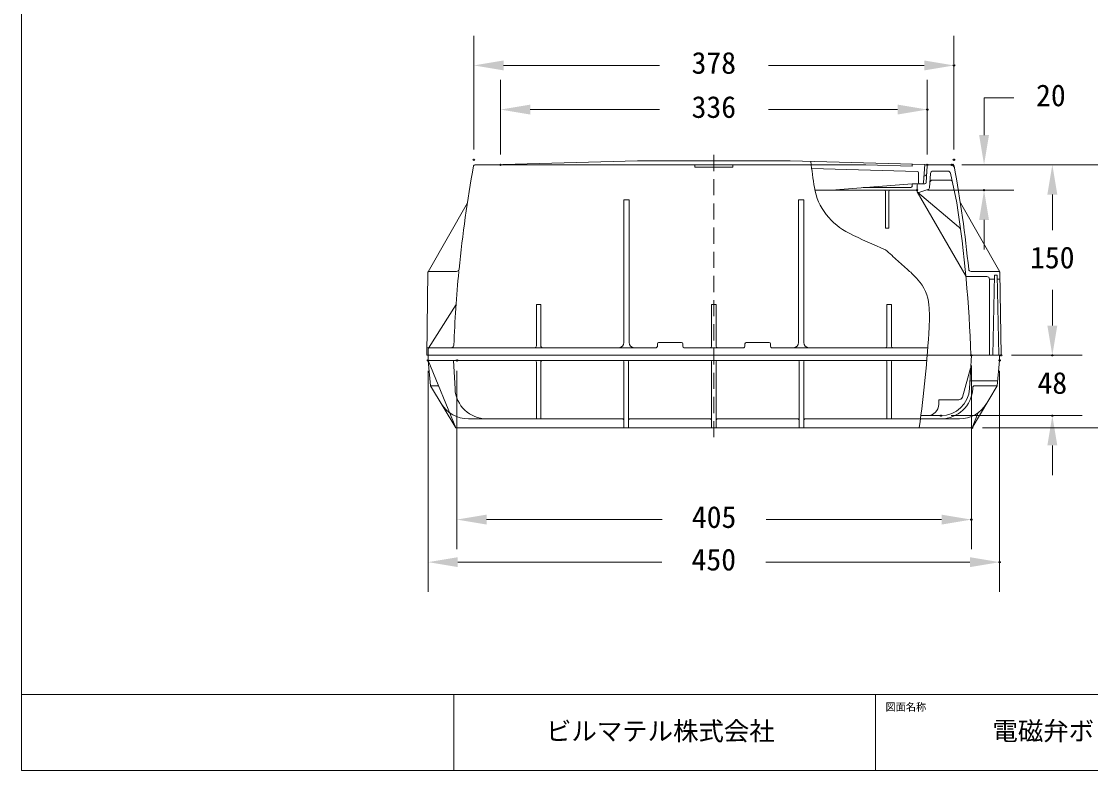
# Model space of a CAD drawing. Units: millimetres, scale not verified. Extents: x -800 to 816, y -595 to 1378.
# Drawn here: x -800 to 42, y -595 to -5 of the extents above; entities that cross this region are included whole.
import ezdxf
from ezdxf.enums import TextEntityAlignment as Align

# ---------------------------------------------------------------- set-up
doc = ezdxf.new("R2010")
doc.units = ezdxf.units.MM
doc.header["$LTSCALE"] = 2
doc.header["$PDMODE"] = 32
doc.header["$PDSIZE"] = 1
doc.linetypes.add('USER1', pattern=[9.525, 6.35, -3.175])
doc.layers.add('0-0_0', color=7, linetype='Continuous', lineweight=18)
doc.layers.add('F-F__0-a_DEFPOINTS', color=7, linetype='Continuous')
doc.styles.add('ＭＳ ゴシック', font='')
doc.styles.get('ＭＳ ゴシック').set_extended_font_data('MS Gothic')

# ---------------------------------------------------------------- blocks, each defined once
blk = doc.blocks.new('_D46')
at = {"layer": '0-0_0'}
for p, q in [((107.948, -1280.556), (107.948, -1191.057)), ((485.948, -1280.556), (485.948, -1191.057)), ((131.348, -1214.457), (254.048, -1214.457)), ((462.548, -1214.457), (339.848, -1214.457))]:
    blk.add_line(p, q, dxfattribs=at)
for points in [[(131.348, -1210.557), (131.348, -1218.357), (107.948, -1214.457)], [(462.548, -1210.557), (462.548, -1218.357), (485.948, -1214.457)]]:
    blk.add_solid(points, dxfattribs=at)
at = {"layer": 'F-F__0-a_DEFPOINTS'}
for p in [(485.948, -1214.457), (107.948, -1288.681), (485.948, -1288.681)]:
    blk.add_point(p, dxfattribs=at)
at = {"layer": '0-0_0', "style": 'ＭＳ ゴシック'}
blk.add_text('378', height=17.16, dxfattribs=at).set_placement((279.398, -1226.157), align=Align.BOTTOM_LEFT)
blk = doc.blocks.new('_D47')
at = {"layer": '0-0_0'}
for p, q in [((128.948, -1284.556), (128.948, -1225.803)), ((464.948, -1284.556), (464.948, -1225.803)), ((152.348, -1249.203), (254.048, -1249.203)), ((441.548, -1249.203), (339.848, -1249.203))]:
    blk.add_line(p, q, dxfattribs=at)
for points in [[(152.348, -1245.303), (152.348, -1253.103), (128.948, -1249.203)], [(441.548, -1245.303), (441.548, -1253.103), (464.948, -1249.203)]]:
    blk.add_solid(points, dxfattribs=at)
at = {"layer": 'F-F__0-a_DEFPOINTS'}
for p in [(464.948, -1249.203), (128.948, -1292.681), (464.948, -1292.681)]:
    blk.add_point(p, dxfattribs=at)
at = {"layer": '0-0_0', "style": 'ＭＳ ゴシック'}
blk.add_text('336', height=17.16, dxfattribs=at).set_placement((279.398, -1260.903), align=Align.BOTTOM_LEFT)
blk = doc.blocks.new('_D48')
at = {"layer": '0-0_0'}
for p, q in [((71.948, -1454.806), (71.948, -1628.912)), ((521.948, -1454.806), (521.948, -1628.912)), ((95.348, -1605.512), (255.998, -1605.512)), ((498.548, -1605.512), (337.898, -1605.512))]:
    blk.add_line(p, q, dxfattribs=at)
for points in [[(95.348, -1601.612), (95.348, -1609.412), (71.948, -1605.512)], [(498.548, -1601.612), (498.548, -1609.412), (521.948, -1605.512)]]:
    blk.add_solid(points, dxfattribs=at)
at = {"layer": 'F-F__0-a_DEFPOINTS'}
for p in [(71.948, -1446.681), (521.948, -1446.681), (521.948, -1605.512)]:
    blk.add_point(p, dxfattribs=at)
at = {"layer": '0-0_0', "style": 'ＭＳ ゴシック'}
blk.add_text('450', height=17.16, dxfattribs=at).set_placement((279.398, -1617.212), align=Align.BOTTOM_LEFT)
blk = doc.blocks.new('_D49')
at = {"layer": '0-0_0'}
for p, q in [((94.661, -1454.806), (94.661, -1595.417)), ((499.661, -1450.806), (499.661, -1595.417)), ((118.061, -1572.017), (256.211, -1572.017)), ((476.261, -1572.017), (338.111, -1572.017))]:
    blk.add_line(p, q, dxfattribs=at)
for points in [[(118.061, -1568.117), (118.061, -1575.917), (94.661, -1572.017)], [(476.261, -1568.117), (476.261, -1575.917), (499.661, -1572.017)]]:
    blk.add_solid(points, dxfattribs=at)
at = {"layer": 'F-F__0-a_DEFPOINTS'}
for p in [(94.661, -1446.681), (499.661, -1442.681), (499.661, -1572.017)]:
    blk.add_point(p, dxfattribs=at)
at = {"layer": '0-0_0', "style": 'ＭＳ ゴシック'}
blk.add_text('405', height=17.16, dxfattribs=at).set_placement((279.611, -1583.717), align=Align.BOTTOM_LEFT)
blk = doc.blocks.new('_D50')
at = {"layer": '0-0_0'}
for p, q in [((493.239, -1292.681), (533.063, -1292.681)), ((465.073, -1312.681), (533.063, -1312.681)), ((509.663, -1336.081), (509.663, -1359.481))]:
    blk.add_line(p, q, dxfattribs=at)
blk.add_lwpolyline([(509.663, -1269.281), (509.663, -1240.031), (533.063, -1240.031)], dxfattribs=at)
for points in [[(505.763, -1269.281), (513.563, -1269.281), (509.663, -1292.681)], [(505.763, -1336.081), (513.563, -1336.081), (509.663, -1312.681)]]:
    blk.add_solid(points, dxfattribs=at)
at = {"layer": 'F-F__0-a_DEFPOINTS'}
for p in [(485.114, -1292.681), (456.948, -1312.681), (509.663, -1312.681)]:
    blk.add_point(p, dxfattribs=at)
at = {"layer": '0-0_0', "style": 'ＭＳ ゴシック'}
blk.add_text('20', height=17.16, dxfattribs=at).set_placement((550.613, -1251.731), align=Align.BOTTOM_LEFT)
blk = doc.blocks.new('_D51')
at = {"layer": '0-0_0'}
for p, q in [((492.244, -1292.681), (586.818, -1292.681)), ((563.418, -1316.081), (563.418, -1344.281)), ((563.418, -1419.281), (563.418, -1391.081)), ((531.158, -1442.681), (586.818, -1442.681))]:
    blk.add_line(p, q, dxfattribs=at)
for points in [[(559.518, -1316.081), (567.318, -1316.081), (563.418, -1292.681)], [(559.518, -1419.281), (567.318, -1419.281), (563.418, -1442.681)]]:
    blk.add_solid(points, dxfattribs=at)
at = {"layer": 'F-F__0-a_DEFPOINTS'}
for p in [(484.119, -1292.681), (523.033, -1442.681), (563.418, -1442.681)]:
    blk.add_point(p, dxfattribs=at)
at = {"layer": '0-0_0', "style": 'ＭＳ ゴシック'}
blk.add_text('150', height=17.16, dxfattribs=at).set_placement((545.868, -1379.381), align=Align.BOTTOM_LEFT)
blk = doc.blocks.new('_D52')
at = {"layer": '0-0_0'}
for p, q in [((563.418, -1419.281), (563.418, -1395.881)), ((531.158, -1442.681), (586.818, -1442.681)), ((483.894, -1490.181), (586.818, -1490.181)), ((563.418, -1513.581), (563.418, -1536.981))]:
    blk.add_line(p, q, dxfattribs=at)
for points in [[(559.518, -1419.281), (567.318, -1419.281), (563.418, -1442.681)], [(559.518, -1513.581), (567.318, -1513.581), (563.418, -1490.181)]]:
    blk.add_solid(points, dxfattribs=at)
at = {"layer": 'F-F__0-a_DEFPOINTS'}
for p in [(523.033, -1442.681), (475.769, -1490.181), (563.418, -1490.181)]:
    blk.add_point(p, dxfattribs=at)
at = {"layer": '0-0_0', "style": 'ＭＳ ゴシック'}
blk.add_text('48', height=17.16, dxfattribs=at).set_placement((551.718, -1478.131), align=Align.BOTTOM_LEFT)
blk = doc.blocks.new('_D53')
at = {"layer": '0-0_0'}
for p, q in [((492.244, -1292.681), (643.675, -1292.681)), ((620.275, -1316.081), (620.275, -1372.781)), ((620.275, -1476.281), (620.275, -1419.581)), ((508.313, -1499.681), (643.675, -1499.681))]:
    blk.add_line(p, q, dxfattribs=at)
for points in [[(616.375, -1316.081), (624.175, -1316.081), (620.275, -1292.681)], [(616.375, -1476.281), (624.175, -1476.281), (620.275, -1499.681)]]:
    blk.add_solid(points, dxfattribs=at)
at = {"layer": 'F-F__0-a_DEFPOINTS'}
for p in [(484.119, -1292.681), (620.275, -1292.681), (500.188, -1499.681)]:
    blk.add_point(p, dxfattribs=at)
at = {"layer": '0-0_0', "style": 'ＭＳ ゴシック'}
blk.add_text('207', height=17.16, dxfattribs=at).set_placement((602.725, -1407.881), align=Align.BOTTOM_LEFT)

msp = doc.modelspace()

# ---------------------------------------------------------------- linework, layer by layer
at = {"layer": '0-0_0', "color": 4, "linetype": 'USER1'}
msp.add_line((-254.942, -332.856), (-254.942, -107.756), dxfattribs=at)
at = {"layer": '0-0_0'}
for p, q in [((-254.942, -118.356), (-443.108, -118.356)), ((-269.942, -118.356), (-269.942, -120.156)), ((-269.942, -120.156), (-254.942, -120.156)), ((-254.942, -118.356), (-135.408, -118.356)), ((-239.942, -120.156), (-254.942, -120.156)), ((-239.942, -118.356), (-239.942, -120.156)), ((-94.914, -123.587), (-177.911, -121.24)), ((-98.877, -119.473), (-135.412, -118.44)), ((-98.877, -117.973), (-98.877, -119.473)), ((-93.942, -132.256), (-93.942, -124.587)), ((-88.877, -118.256), (-89.876, -132.326)), ((-66.775, -118.356), (-88.884, -118.356)), ((-87.879, -132.323), (-87.005, -119.289)), ((-84.396, -125.222), (-85.159, -136.597)), ((-70.651, -123.356), (-82.401, -123.356)), ((-63.618, -148.436), (-68.696, -124.933)), ((-65.847, -119.865), (-67.356, -118.356)), ((-88.877, -133.256), (-98.942, -133.256)), ((-94.942, -139.256), (-94.942, -134.256)), ((-89.41, -127.256), (-89.516, -127.256)), ((-69.138, -130.356), (-82.87, -130.356)), ((-175.404, -138.356), (-162.422, -138.356)), ((-162.422, -138.356), (-94.942, -138.356)), ((-99.942, -136.356), (-137.528, -136.356)), ((-94.808, -139.756), (-56.36, -206.356)), ((-94.584, -140.022), (-62.29, -167.096)), ((-85.827, -137.474), (-93.611, -140.199)), ((-448.98, -148.356), (-479.969, -202.608)), ((-325.692, -258.356), (-325.692, -145.831)), ((-325.692, -145.831), (-321.692, -145.831)), ((-321.692, -145.831), (-321.692, -258.356)), ((-188.192, -145.831), (-188.192, -258.356)), ((-188.192, -145.831), (-184.192, -145.831)), ((-184.192, -258.356), (-184.192, -145.831)), ((-29.915, -202.608), (-60.904, -148.356)), ((-60.787, -168.356), (-61.666, -167.619)), ((-457.522, -202.356), (-479.535, -202.356)), ((-56.507, -206.356), (-39.942, -206.356)), ((-30.349, -202.356), (-52.362, -202.356)), ((-37.942, -208.356), (-34.001, -208.356)), ((-37.942, -268.356), (-37.942, -208.356)), ((-31.942, -205.356), (-30.692, -268.356)), ((-31.882, -208.356), (-29.765, -208.356)), ((-457.89, -228.356), (-479.711, -262.821)), ((-391.192, -260.856), (-391.192, -228.356)), ((-118.692, -260.856), (-118.692, -228.356)), ((-299.442, -261.356), (-299.442, -259.356)), ((-298.442, -258.356), (-280.442, -258.356)), ((-279.442, -259.356), (-279.442, -261.356)), ((-230.442, -259.356), (-230.442, -261.356)), ((-211.442, -258.356), (-229.442, -258.356)), ((-210.442, -261.356), (-210.442, -259.356)), ((-479.417, -262.356), (-480.493, -262.356)), ((-478.866, -262.356), (-300.442, -262.356)), ((-278.442, -262.356), (-254.942, -262.356)), ((-231.442, -262.356), (-254.942, -262.356)), ((-86.476, -262.356), (-209.442, -262.356)), ((-53.653, -294.577), (-52.228, -268.356)), ((-459.942, -272.356), (-458.727, -294.712)), ((-394.692, -318.356), (-394.692, -273.856)), ((-391.192, -273.856), (-391.192, -318.356)), ((-325.692, -273.856), (-325.692, -325.356)), ((-322.192, -325.356), (-322.192, -273.856)), ((-256.692, -325.356), (-256.692, -273.856)), ((-254.942, -272.356), (-87.269, -272.356)), ((-253.192, -325.356), (-253.192, -273.856)), ((-187.692, -325.356), (-187.692, -273.856)), ((-184.192, -273.856), (-184.192, -325.356)), ((-118.692, -273.856), (-118.692, -318.356)), ((-115.192, -318.356), (-115.192, -273.856)), ((-52.772, -278.356), (-59.319, -301.183)), ((-31.542, -288.356), (-53.315, -288.356)), ((-51.106, -293.774), (-51.157, -294.712)), ((-448.204, -318.356), (-327.192, -318.356)), ((-320.692, -318.356), (-258.192, -318.356)), ((-189.192, -318.356), (-251.692, -318.356)), ((-92.324, -318.356), (-182.692, -318.356)), ((-92.324, -318.356), (-61.68, -318.356)), ((-76.12, -315.856), (-91.99, -315.856)), ((-46.817, -313.458), (-51.702, -325.356)), ((-800.103, -535.317), (815.897, -535.317)), ((-459.618, -535.317), (-459.618, -595.317)), ((-127.63, -535.317), (-127.63, -595.317))]:
    msp.add_line(p, q, dxfattribs=at)
msp.add_lwpolyline([(-800.103, -595.317), (815.897, -595.317), (815.897, 532.683), (-800.103, 532.683)], close=True, dxfattribs=at)
for points in [[(-88.877, -118.256), (-194.942, -115.256), (-314.942, -115.256), (-421.007, -118.256)], [(-162.422, -138.356), (-98.942, -133.256), (-98.942, -135.356)], [(-119.692, -139.356), (-119.692, -168.356), (-117.192, -168.356), (-117.192, -139.356)], [(-480.035, -202.848), (-481.028, -268.356), (-28.856, -268.356), (-29.849, -202.848)], [(-31.942, -205.356), (-33.942, -205.356), (-35.192, -268.356)], [(-391.192, -228.356), (-394.692, -228.356), (-394.692, -260.856)], [(-256.692, -260.856), (-256.692, -228.356), (-254.942, -228.356)], [(-253.192, -260.856), (-253.192, -228.356), (-254.942, -228.356)], [(-118.692, -228.356), (-115.192, -228.356), (-115.192, -260.856)], [(-254.942, -272.356), (-479.942, -272.356), (-479.942, -268.356), (-479.866, -263.34)], [(-29.942, -268.356), (-29.942, -272.356), (-31.942, -292.356)], [(-479.942, -272.356), (-477.942, -292.356), (-471.731, -292.356)], [(-477.942, -292.356), (-458.182, -325.356), (-479.942, -272.356)], [(-458.182, -325.356), (-51.702, -325.356), (-31.942, -292.356), (-49.608, -292.356)], [(-62.202, -303.356), (-77.942, -303.356), (-77.942, -306.856)]]:
    msp.add_lwpolyline(points, dxfattribs=at)
for centre, radius, start, end in [((122.89, -86.624), 302.786, 185.51438, 189.44451), ((539.615, -298.953), 1000, 169.64322, 174.35292), ((-443.108, -119.356), 1, 90, 169.64322), ((-94.942, -124.587), 1, 0, 88.37984), ((-89.41, -125.256), 2, 270, 356.1604), ((-86.007, -119.356), 1, 90, 176.1604), ((-82.401, -125.356), 2, 90, 176.1604), ((-70.651, -125.356), 2, 12.19275, 90), ((-67.77, -119.356), 1, 45, 90), ((-66.775, -119.356), 1, 10.36643, 90), ((-66.554, -120.572), 1, 10.28586, 45), ((-1049.469, -299.118), 1000, 5.65658, 10.36643), ((-93.942, -134.256), 1, 90, 180), ((-92.942, -132.256), 1, 180, 270), ((-90.873, -132.256), 1, 270, 355.93933), ((-88.877, -132.256), 1, 270, 356.1604), ((-82.87, -132.356), 2, 90, 176.1604), ((-69.138, -132.356), 2, 12.19275, 90), ((-129.58, -128.622), 46.847, 189.44451, 218.13155), ((-120.692, -139.356), 1, 0, 90), ((-116.192, -139.356), 1, 90, 180), ((-99.942, -135.356), 1, 270, 0), ((-93.942, -139.256), 1, 180, 289.29659), ((-86.157, -136.53), 1, 289.29659, 356.1604), ((-1049.469, -299.118), 997.3, 1.76763, 8.69479), ((-124.738, -124.821), 53.003, 218.13155, 243.40889), ((-65.478, -170.971), 5, 7.42002, 50.55518), ((44.636, 213.542), 431.39, 243.40889, 247.60382), ((332.821, 310.646), 671.395, 227.62017, 228.72056), ((-457.522, -200.356), 2, 270, 354.35292), ((-566.366, -713.619), 691.564, 47.68533, 48.72056), ((-52.348, -200.356), 2, 185.65658, 270), ((-479.535, -202.856), 0.5, 90, 179.13195), ((539.615, -298.953), 1000, 174.45673, 177.7924), ((-161.013, -268.371), 89.436, 41.76309, 47.68533), ((-119.997, -231.746), 34.449, 4.96183, 41.76309), ((-39.942, -208.356), 2, 0, 90), ((-30.349, -202.856), 0.5, 0.86805, 90), ((-206.544, -239.26), 121.321, 356.77228, 4.96183), ((-1015.493, -193.64), 931.555, 351.87153, 356.77228), ((-461.641, -260.356), 2, 270, 357.7924), ((-396.192, -260.856), 1.5, 270, 0), ((-389.692, -260.856), 1.5, 180, 270), ((-329.692, -258.356), 4, 270, 0), ((-317.692, -258.356), 4, 180, 270), ((-298.442, -259.356), 1, 90, 180), ((-280.442, -259.356), 1, 0, 90), ((-258.192, -260.856), 1.5, 270, 0), ((-251.692, -260.856), 1.5, 180, 270), ((-229.442, -259.356), 1, 90, 180), ((-211.442, -259.356), 1, 0, 90), ((-192.192, -258.356), 4, 270, 0), ((-180.192, -258.356), 4, 180, 270), ((-120.192, -260.856), 1.5, 270, 0), ((-113.692, -260.856), 1.5, 180, 270), ((-478.866, -263.356), 1, 90, 179.13195), ((-300.442, -261.356), 1, 270, 0), ((-278.442, -261.356), 1, 180, 270), ((-231.442, -261.356), 1, 270, 0), ((-209.442, -261.356), 1, 180, 270), ((-396.192, -273.856), 1.5, 0, 90), ((-389.692, -273.856), 1.5, 90, 180), ((-327.192, -273.856), 1.5, 0, 90), ((-320.692, -273.856), 1.5, 90, 180), ((-258.192, -273.856), 1.5, 0, 90), ((-251.692, -273.856), 1.5, 90, 180), ((-189.192, -273.856), 1.5, 0, 90), ((-182.692, -273.856), 1.5, 90, 180), ((-120.192, -273.856), 1.5, 0, 90), ((-113.692, -273.856), 1.5, 90, 180), ((-76.12, -293.356), 22.5, 270, 356.88916), ((-49.608, -293.856), 1.5, 90, 176.88916), ((-433.764, -293.356), 25, 183.11084, 270), ((-76.12, -293.356), 25, 270, 356.88916), ((-62.202, -300.356), 3, 270, 343.99663), ((-448.204, -293.356), 25, 210.91266, 270), ((-86.942, -306.856), 9, 270, 0), ((-61.68, -293.356), 25, 270, 329.08734), ((-327.192, -319.856), 1.5, 0, 90), ((-320.692, -319.856), 1.5, 90, 180), ((-258.192, -319.856), 1.5, 0, 90), ((-251.692, -319.856), 1.5, 90, 180), ((-189.192, -319.856), 1.5, 0, 90), ((-182.692, -319.856), 1.5, 90, 180)]:
    msp.add_arc(centre, radius, start, end, dxfattribs=at)

# ---------------------------------------------------------------- block references
for name in ['_D46', '_D47', '_D50', '_D51', '_D53', '_D52', '_D49', '_D48']:
    msp.add_blockref(name, (-551.89, 1174.326), dxfattribs=at)

# ---------------------------------------------------------------- texts
at = {"layer": '0-0_0', "style": 'ＭＳ ゴシック'}
for s, height, p in [('図面名称', 5.865, (-119.801, -549.907)), ('ビルマテル株式会社', 14.66, (-387.053, -575.932)), ('電磁弁ボックス【20A】仕様図面', 14.66, (-35.605, -575.814))]:
    msp.add_text(s, height=height, dxfattribs=at).set_placement(p, align=Align.BOTTOM_LEFT)

doc.saveas('drawing.dxf')
